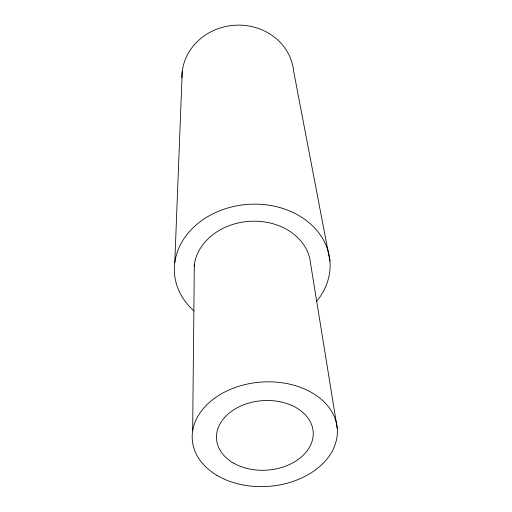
<?xml version="1.0" encoding="UTF-8"?>
<svg xmlns="http://www.w3.org/2000/svg" width="512" height="512" viewBox="0 0 512 512"><rect width="100%" height="100%" fill="white"/><g stroke="black" fill="none" stroke-linecap="round" stroke-linejoin="round"><path stroke-width="0.77" d="M192.659 430.778L194.323 264.563M174.778 262.694L182.234 71.482M329.933 260.979L293.626 71.168A56.006 51.302 -4.3 0 0 234.976 25.248A56.006 51.302 -4.3 0 0 181.901 77.818M337.222 428.134L310.528 263.27A58.451 47.366 -4.3 0 0 252.416 221.197A58.451 47.366 -4.3 0 0 194.131 266.112M194.061 311.002A77.971 63.206 -4.3 0 1 195.878 225.203A77.971 63.206 -4.3 0 1 301.254 217.005A77.971 63.206 -4.3 0 1 316.544 301.472M217.011 475.392A72.704 52.275 -4.3 0 0 336.013 441.766A72.704 52.275 -4.3 0 0 241.293 385.555A72.704 52.275 -4.3 0 0 217.011 475.392M233.51 463.085A48.448 34.816 -4.3 0 0 312.448 439.955A48.448 34.816 -4.3 0 0 248.627 403.136A48.448 34.816 -4.3 0 0 233.51 463.085"/></g></svg>
